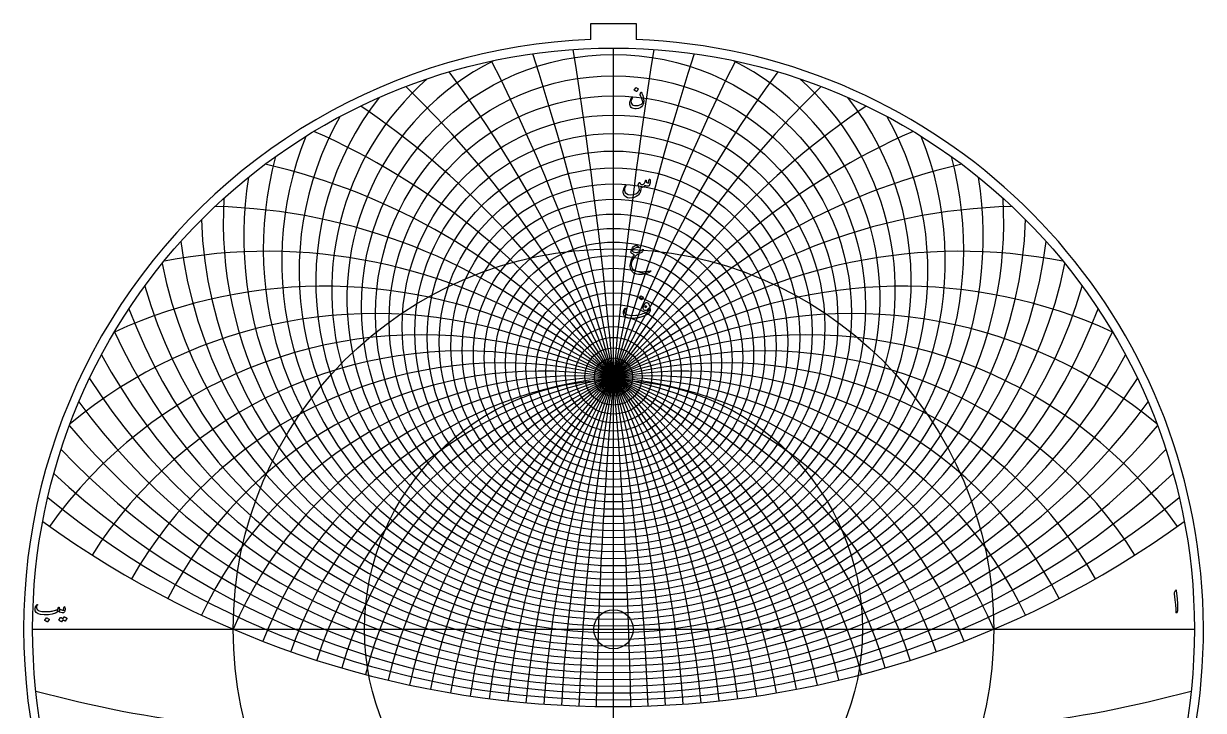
# Model space of a CAD drawing. Header units: millimetres. Extents: x -137 to 137, y -137 to 141.
# Drawn here: x -137.1 to 137.1, y -18.8 to 140.7 of the extents above; entities that cross this region are included whole.
import ezdxf

# ---------------------------------------------------------------- set-up
doc = ezdxf.new("R2010")
doc.units = ezdxf.units.MM
for name, color, linetype in [('CUT_INNER', 6, 'Continuous'), ('CUT_OUTER', 1, 'Continuous'), ('ENGRAVE', 7, 'Continuous'), ('ENGRAVE_FINE', 8, 'Continuous'), ('TEXT', 5, 'Continuous')]:
    doc.layers.add(name, color=color, linetype=linetype)

msp = doc.modelspace()

# ---------------------------------------------------------------- linework, layer by layer
at = {"layer": 'CUT_INNER'}
msp.add_circle((0, 0), 4.55, dxfattribs=at)
at = {"layer": 'CUT_OUTER'}
for points in [[(-5.25, 140.7), (5.25, 140.7), (5.25, 137)], [(-5.25, 137), (-5.25, 140.7)]]:
    msp.add_lwpolyline(points, dxfattribs=at)
for start, end in [(92.1943, 204.6095), (204.6093, 87.8054)]:
    msp.add_arc((0, 0), 137.1, start, end, dxfattribs=at)
at = {"layer": 'ENGRAVE'}
for points in [[(0, -135), (0, 135)], [(-135, 0), (135, 0)]]:
    msp.add_lwpolyline(points, dxfattribs=at)
for centre, radius in [((0, 0), 135), ((0, 70.32), 49.1), ((0, 64.73), 35.16), ((0, 0), 88.37), ((0, 61.14), 22.72), ((0, 59.14), 11.16), ((0, 0), 57.85), ((0, 58.49), 1.8)]:
    msp.add_circle(centre, radius, dxfattribs=at)
for centre, radius, start, end in [((0, 78.71), 65.5, 131.3488, 48.6512), ((0, 91.32), 85.92, 170.8219, 9.1781), ((0, 111.01), 113.33, 196.0149, 343.9851), ((0, -37.51), 96, 23, 157), ((0, -37.51), 96, 23, 157), ((0, 144.13), 154.2, 216.3182, 323.6818), ((0, 208.19), 226.16, 234.0858, 305.9142), ((-64.54, 240.88), 264.57, 254.7276, 272.5255), ((64.54, 240.88), 264.57, 267.4745, 285.2724)]:
    msp.add_arc(centre, radius, start, end, dxfattribs=at)
at = {"layer": 'ENGRAVE_FINE'}
for centre, radius in [((0, 74.95), 58.57), ((0, 73.28), 55.3), ((0, 71.74), 52.15), ((0, 69.01), 46.16), ((0, 67.8), 43.29), ((0, 66.69), 40.51), ((0, 65.67), 37.8), ((0, 63.87), 32.57), ((0, 63.08), 30.04), ((0, 62.37), 27.56), ((0, 61.72), 25.12), ((0, 60.62), 20.35), ((0, 60.17), 18.02), ((0, 59.77), 15.71), ((0, 59.42), 13.42), ((0, 58.9), 8.91), ((0, 58.72), 6.67), ((0, 58.59), 4.44), ((0, 58.52), 2.22)]:
    msp.add_circle(centre, radius, dxfattribs=at)
for centre, radius, start, end in [((-1097.3, -37.51), 1101.49, 1.01788, 8.99344), ((-1097.3, -37.51), 1101.49, 1.01788, 8.99344), ((1097.3, -37.51), 1101.49, 171.00656, 178.98212), ((1097.3, -37.51), 1101.49, 171.00656, 178.98212), ((0, 76.75), 61.96, 116.7264, 63.2736), ((-358.28, -37.51), 370.92, 3.0686, 27.1918), ((-358.28, -37.51), 370.92, 3.0686, 27.1918), ((-544.45, -37.51), 552.85, 2.0395, 18.0391), ((-544.45, -37.51), 552.85, 2.0395, 18.0391), ((358.28, -37.51), 370.92, 152.8082, 176.9314), ((358.28, -37.51), 370.92, 152.8082, 176.9314), ((544.45, -37.51), 552.85, 161.9609, 177.9605), ((544.45, -37.51), 552.85, 161.9609, 177.9605), ((-263.76, -37.51), 280.69, 4.1091, 36.5114), ((-263.76, -37.51), 280.69, 4.1091, 36.5114), ((263.76, -37.51), 280.69, 143.4886, 175.8909), ((263.76, -37.51), 280.69, 143.4886, 175.8909), ((0, 80.83), 69.19, 141.886, 38.114), ((-205.88, -37.51), 227.16, 5.1651, 46.0665), ((-205.88, -37.51), 227.16, 5.1651, 46.0665), ((205.88, -37.51), 227.16, 133.9335, 174.8349), ((205.88, -37.51), 227.16, 133.9335, 174.8349), ((-166.28, -37.51), 192, 6.2408, 55.9381), ((-166.28, -37.51), 192, 6.2408, 55.9381), ((166.28, -37.51), 192, 124.0619, 173.7592), ((166.28, -37.51), 192, 124.0619, 173.7592), ((0, 83.13), 73.06, 150.5294, 29.4706), ((-137.1, -37.51), 167.37, 7.3408, 66.2251), ((-137.1, -37.51), 167.37, 7.3408, 66.2251), ((137.1, -37.51), 167.37, 113.7749, 172.6592), ((137.1, -37.51), 167.37, 113.7749, 172.6592), ((0, 85.63), 77.12, 158.0191, 21.9809), ((0, 88.36), 81.4, 164.7143, 15.2857), ((-114.41, -37.51), 149.35, 8.4701, 77.0511), ((-114.41, -37.51), 149.35, 8.4701, 77.0511), ((114.41, -37.51), 149.35, 102.9489, 171.5299), ((114.41, -37.51), 149.35, 102.9489, 171.5299), ((0, 94.56), 90.71, 176.4744, 3.5256), ((-96, -37.51), 135.77, 9.6342, 88.5744), ((-96, -37.51), 135.77, 9.6342, 88.5744), ((96, -37.51), 135.77, 91.4256, 170.3658), ((96, -37.51), 135.77, 91.4256, 170.3658), ((0, 98.11), 95.8, 181.7623, 358.2377), ((-80.55, -37.51), 125.32, 10.839, 101.0004), ((-80.55, -37.51), 125.32, 10.839, 101.0004), ((0, 102), 101.23, 186.751, 353.249), ((80.55, -37.51), 125.32, 78.9996, 169.161), ((80.55, -37.51), 125.32, 78.9996, 169.161), ((0, 106.29), 107.06, 191.4893, 348.5107), ((-67.22, -37.51), 117.2, 12.0914, 114.5991), ((-67.22, -37.51), 117.2, 12.0914, 114.5991), ((67.22, -37.51), 117.2, 65.4009, 167.9086), ((67.22, -37.51), 117.2, 65.4009, 167.9086), ((0, 116.25), 120.11, 200.3576, 339.6424), ((-55.43, -37.51), 110.85, 13.3989, 129.7262), ((-55.43, -37.51), 110.85, 13.3989, 129.7262), ((55.43, -37.51), 110.85, 50.2738, 166.6011), ((55.43, -37.51), 110.85, 50.2738, 166.6011), ((0, 122.07), 127.48, 204.5413, 335.4587), ((-44.77, -37.51), 105.93, 14.7703, 144.5776), ((-44.77, -37.51), 105.93, 14.7703, 144.5776), ((44.77, -37.51), 105.93, 35.4224, 165.2297), ((44.77, -37.51), 105.93, 35.4224, 165.2297), ((-34.94, -37.51), 102.16, 16.2155, 147.5965), ((-34.94, -37.51), 102.16, 16.2155, 147.5965), ((0, 128.58), 135.53, 208.5856, 331.4144), ((34.94, -37.51), 102.16, 32.4035, 163.7845), ((34.94, -37.51), 102.16, 32.4035, 163.7845), ((-25.72, -37.51), 99.39, 17.7462, 150.3001), ((-25.72, -37.51), 99.39, 17.7462, 150.3001), ((25.72, -37.51), 99.39, 29.6999, 162.2538), ((25.72, -37.51), 99.39, 29.6999, 162.2538), ((0, 135.88), 144.39, 212.5066, 327.4934), ((-16.93, -37.51), 97.48, 19.3759, 152.7416), ((-16.93, -37.51), 97.48, 19.3759, 152.7416), ((-8.4, -37.51), 96.37, 21.1208, 154.9635), ((-8.4, -37.51), 96.37, 21.1208, 154.9635), ((8.4, -37.51), 96.37, 25.0365, 158.8792), ((8.4, -37.51), 96.37, 25.0365, 158.8792), ((16.93, -37.51), 97.48, 27.2584, 160.6241), ((16.93, -37.51), 97.48, 27.2584, 160.6241), ((0, 153.51), 165.14, 220.0317, 319.9683), ((0, 164.25), 177.45, 223.6573, 316.3427), ((0, 176.65), 191.44, 227.2033, 312.7967), ((0, 191.12), 207.49, 230.6773, 309.3227)]:
    msp.add_arc(centre, radius, start, end, dxfattribs=at)
at = {"layer": 'TEXT'}
for points in [[(6.5, 124.71), (6.56, 124.59), (6.62, 124.46), (6.68, 124.33), (6.74, 124.19), (6.79, 124.05), (6.84, 123.89), (6.88, 123.73), (6.92, 123.57), (6.96, 123.4), (6.99, 123.24), (7.01, 123.07), (7.02, 122.91), (7.02, 122.75), (7.02, 122.59), (7, 122.43), (6.98, 122.27), (6.95, 122.1), (6.9, 121.94), (6.84, 121.8), (6.76, 121.67), (6.51, 121.38), (6.19, 121.15), (5.78, 121), (5.29, 120.91), (4.94, 120.9), (4.63, 120.95), (4.37, 121.05), (4.14, 121.21), (3.98, 121.41), (3.86, 121.65), (3.8, 121.92), (3.79, 122.22), (3.83, 122.55), (3.92, 122.86), (4.05, 123.16), (4.23, 123.44), (4.26, 123.48), (4.29, 123.49), (4.31, 123.5), (4.34, 123.49), (4.36, 123.46), (4.37, 123.43), (4.36, 123.39), (4.33, 123.34), (4.15, 122.98), (4.06, 122.66), (4.07, 122.37), (4.16, 122.11), (4.33, 121.91), (4.57, 121.77), (4.88, 121.68), (5.25, 121.65), (5.71, 121.7), (6.12, 121.82), (6.48, 122.01), (6.79, 122.28), (6.79, 122.29), (6.8, 122.31), (6.8, 122.32), (6.8, 122.35), (6.79, 122.53), (6.75, 122.74), (6.69, 122.98), (6.59, 123.25), (6.54, 123.39), (6.49, 123.52), (6.44, 123.64), (6.39, 123.74), (6.34, 123.84), (6.29, 123.93), (6.25, 124.01), (6.21, 124.07), (6.18, 124.11), (6.17, 124.14), (6.17, 124.17), (6.18, 124.2), (6.39, 124.74), (6.41, 124.77), (6.44, 124.77), (6.47, 124.76), (6.5, 124.71)], [(5.16, 125.8), (5.17, 125.81), (5.18, 125.82), (5.2, 125.82), (5.22, 125.82), (5.36, 125.76), (5.49, 125.69), (5.62, 125.61), (5.73, 125.51), (5.75, 125.5), (5.75, 125.48), (5.75, 125.47), (5.74, 125.45), (5.4, 124.9), (5.39, 124.89), (5.37, 124.89), (5.35, 124.89), (5.33, 124.91), (5.31, 124.92), (5.27, 124.95), (5.23, 124.97), (5.17, 125.01), (5.11, 125.05), (5.02, 125.11), (4.93, 125.16), (4.82, 125.23), (4.8, 125.24), (4.8, 125.25), (4.8, 125.26), (4.8, 125.27)], [(8.28, 104.47), (8.29, 104.5), (8.31, 104.52), (8.33, 104.54), (8.35, 104.54), (8.38, 104.54), (8.41, 104.53), (8.43, 104.51), (8.45, 104.48), (8.49, 104.39), (8.52, 104.28), (8.54, 104.15), (8.54, 103.99), (8.53, 103.73), (8.48, 103.49), (8.4, 103.26), (8.29, 103.05), (8.25, 102.99), (8.21, 102.95), (8.16, 102.92), (8.11, 102.91), (7.94, 102.9), (7.75, 102.93), (7.54, 103), (7.32, 103.12), (7.14, 102.87), (6.92, 102.7), (6.67, 102.62), (6.39, 102.62), (6.38, 102.46), (6.36, 102.32), (6.35, 102.18), (6.33, 102.04), (6.3, 101.91), (6.27, 101.78), (6.24, 101.66), (6.2, 101.54), (6.11, 101.33), (5.99, 101.13), (5.84, 100.95), (5.66, 100.79), (5.24, 100.51), (4.79, 100.31), (4.32, 100.2), (3.83, 100.16), (3.27, 100.24), (2.83, 100.44), (2.5, 100.76), (2.29, 101.2), (2.27, 101.36), (2.26, 101.55), (2.28, 101.77), (2.32, 102.02), (2.39, 102.29), (2.49, 102.57), (2.61, 102.86), (2.77, 103.16), (2.78, 103.18), (2.79, 103.19), (2.81, 103.2), (2.83, 103.21), (2.85, 103.2), (2.87, 103.2), (2.88, 103.19), (2.9, 103.18), (2.9, 103.16), (2.91, 103.14), (2.9, 103.12), (2.9, 103.1), (2.7, 102.69), (2.58, 102.36), (2.52, 102.1), (2.53, 101.91), (2.72, 101.5), (3, 101.2), (3.4, 101.01), (3.9, 100.93), (4.6, 100.98), (5.19, 101.16), (5.67, 101.46), (6.05, 101.91), (6.04, 102.2), (6, 102.5), (5.9, 102.83), (5.76, 103.17), (5.75, 103.2), (5.74, 103.23), (5.73, 103.26), (5.74, 103.29), (5.78, 103.37), (5.82, 103.44), (5.85, 103.51), (5.89, 103.58), (5.92, 103.64), (5.95, 103.69), (5.98, 103.74), (6, 103.78), (6.02, 103.8), (6.03, 103.8), (6.05, 103.8), (6.07, 103.79), (6.08, 103.78), (6.09, 103.76), (6.11, 103.74), (6.13, 103.71), (6.15, 103.68), (6.17, 103.64), (6.2, 103.6), (6.23, 103.55), (6.28, 103.46), (6.33, 103.39), (6.37, 103.35), (6.4, 103.34), (6.59, 103.32), (6.78, 103.35), (6.97, 103.43), (7.16, 103.56), (7.22, 103.65), (7.29, 103.79), (7.36, 103.98), (7.42, 104.23), (7.43, 104.25), (7.44, 104.27), (7.46, 104.29), (7.48, 104.3), (7.5, 104.31), (7.52, 104.31), (7.54, 104.31), (7.56, 104.3), (7.59, 104.26), (7.6, 104.17), (7.59, 104.05), (7.57, 103.88), (7.72, 103.79), (7.87, 103.73), (8.04, 103.7), (8.22, 103.71), (8.21, 103.76), (8.21, 103.8), (8.2, 103.84), (8.18, 103.86), (8.16, 103.88), (8.15, 103.9), (8.15, 103.92), (8.15, 103.95)], [(5.02, 89.14), (5.13, 89.17), (5.25, 89.17), (5.39, 89.14), (5.53, 89.07), (5.6, 89.02), (5.67, 88.98), (5.73, 88.94), (5.79, 88.89), (5.84, 88.85), (5.88, 88.8), (5.92, 88.76), (5.95, 88.71), (5.97, 88.67), (5.96, 88.64), (5.93, 88.63), (5.86, 88.64), (5.42, 88.67), (5.02, 88.57), (4.65, 88.36), (4.31, 88.02), (4.3, 87.99), (4.3, 87.97), (4.31, 87.95), (4.33, 87.92), (4.6, 87.72), (4.88, 87.59), (5.19, 87.53), (5.52, 87.53), (5.58, 87.54), (5.66, 87.57), (5.75, 87.61), (5.86, 87.67), (6.07, 87.8), (6.25, 87.91), (6.4, 88), (6.53, 88.08), (6.64, 88.15), (6.72, 88.2), (6.79, 88.23), (6.82, 88.26), (6.88, 88.27), (6.9, 88.26), (6.91, 88.21), (6.89, 88.13), (6.81, 87.93), (6.74, 87.77), (6.68, 87.67), (6.63, 87.62), (6.48, 87.55), (6.33, 87.47), (6.16, 87.38), (5.98, 87.27), (5.8, 87.16), (5.61, 87.03), (5.41, 86.89), (5.2, 86.74), (4.78, 86.37), (4.46, 85.93), (4.24, 85.43), (4.12, 84.86), (4.12, 84.55), (4.17, 84.26), (4.27, 84), (4.43, 83.76), (4.82, 83.43), (5.4, 83.21), (6.17, 83.09), (7.12, 83.07), (7.27, 83.08), (7.43, 83.1), (7.6, 83.11), (7.78, 83.13), (7.97, 83.16), (8.17, 83.18), (8.38, 83.22), (8.61, 83.25), (8.65, 83.26), (8.68, 83.26), (8.69, 83.25), (8.7, 83.23), (8.67, 83.16), (8.52, 83.05), (8.27, 82.9), (7.91, 82.71), (7.69, 82.61), (7.5, 82.53), (7.34, 82.48), (7.2, 82.46), (6.69, 82.42), (6.23, 82.41), (5.81, 82.44), (5.44, 82.5), (4.75, 82.76), (4.26, 83.17), (3.98, 83.74), (3.9, 84.47), (3.99, 85.23), (4.18, 85.9), (4.47, 86.48), (4.88, 86.97), (4.62, 87.09), (4.4, 87.21), (4.24, 87.33), (4.12, 87.45), (4.09, 87.5), (4.07, 87.55), (4.06, 87.61), (4.06, 87.67), (4.08, 87.84), (4.12, 88.01), (4.17, 88.16), (4.24, 88.3), (4.41, 88.59), (4.6, 88.82), (4.8, 89.01), (5.02, 89.14)], [(6.33, 77.45), (6.33, 77.46), (6.35, 77.47), (6.36, 77.47), (6.38, 77.47), (6.52, 77.41), (6.66, 77.34), (6.78, 77.26), (6.9, 77.16), (6.91, 77.15), (6.92, 77.13), (6.91, 77.12), (6.91, 77.11), (6.56, 76.55), (6.55, 76.54), (6.54, 76.54), (6.52, 76.54), (6.49, 76.56), (6.47, 76.58), (6.44, 76.6), (6.4, 76.63), (6.34, 76.66), (6.27, 76.71), (6.19, 76.76), (6.09, 76.81), (5.98, 76.88), (5.97, 76.89), (5.96, 76.9), (5.96, 76.91), (5.97, 76.92)], [(7.61, 75.9), (7.75, 75.91), (7.9, 75.86), (8.04, 75.73), (8.18, 75.54), (8.31, 75.3), (8.41, 75.01), (8.47, 74.67), (8.51, 74.28), (8.51, 74.14), (8.5, 74.01), (8.48, 73.89), (8.44, 73.78), (8.31, 73.56), (8.12, 73.35), (7.87, 73.15), (7.54, 72.96), (7.36, 72.87), (7.18, 72.79), (6.98, 72.71), (6.79, 72.64), (6.58, 72.57), (6.37, 72.51), (6.15, 72.45), (5.93, 72.39), (5.7, 72.35), (5.48, 72.3), (5.26, 72.27), (5.05, 72.24), (4.84, 72.21), (4.64, 72.2), (4.44, 72.19), (4.25, 72.18), (3.44, 72.25), (2.84, 72.46), (2.46, 72.82), (2.3, 73.32), (2.29, 73.44), (2.3, 73.57), (2.32, 73.72), (2.35, 73.89), (2.4, 74.07), (2.47, 74.25), (2.55, 74.42), (2.66, 74.59), (2.68, 74.61), (2.69, 74.62), (2.72, 74.63), (2.74, 74.63), (2.76, 74.63), (2.78, 74.62), (2.8, 74.6), (2.81, 74.58), (2.81, 74.55), (2.81, 74.53), (2.8, 74.51), (2.79, 74.49), (2.59, 74.11), (2.53, 73.78), (2.59, 73.5), (2.79, 73.29), (3.22, 73.06), (3.77, 72.93), (4.42, 72.89), (5.18, 72.94), (5.51, 72.99), (5.85, 73.05), (6.18, 73.13), (6.52, 73.23), (6.85, 73.34), (7.19, 73.47), (7.52, 73.62), (7.86, 73.78), (8.03, 73.88), (8.17, 73.99), (8.26, 74.11), (8.31, 74.24), (8.28, 74.33), (8.24, 74.41), (8.19, 74.48), (8.12, 74.54), (8.11, 74.55), (8.1, 74.54), (8.09, 74.53), (8.07, 74.51), (7.97, 74.34), (7.85, 74.21), (7.72, 74.13), (7.58, 74.09), (7.32, 74.08), (7.12, 74.16), (6.98, 74.31), (6.9, 74.55), (6.9, 74.76), (6.97, 75.01), (7.11, 75.31), (7.31, 75.66), (7.38, 75.75), (7.45, 75.82), (7.53, 75.87), (7.61, 75.9)], [(7.69, 74.88), (7.72, 74.91), (7.72, 74.94), (7.71, 74.97), (7.68, 75.01), (7.56, 75.09), (7.45, 75.11), (7.36, 75.06), (7.28, 74.96), (7.27, 74.93), (7.26, 74.91), (7.27, 74.88), (7.28, 74.86), (7.39, 74.8), (7.49, 74.78), (7.59, 74.81), (7.69, 74.88)], [(130.59, 8.97), (130.67, 9.12), (130.73, 9.17), (130.77, 9.12), (130.8, 8.99), (130.98, 7.09), (131.08, 5.93), (131.11, 5), (131.05, 4.3), (130.91, 3.84), (130.88, 3.8), (130.86, 3.78), (130.84, 3.78), (130.82, 3.79), (130.81, 3.82), (130.8, 3.85), (130.79, 3.88), (130.79, 3.92), (130.79, 4.26), (130.78, 4.62), (130.75, 4.99), (130.7, 5.39), (130.69, 5.49), (130.66, 5.77), (130.61, 6.23), (130.54, 6.86), (130.37, 8.26), (130.36, 8.34), (130.37, 8.4), (130.38, 8.47), (130.4, 8.52)], [(-128.85, 4.81), (-128.84, 4.8), (-128.84, 4.8), (-128.83, 4.8), (-128.82, 4.79), (-128.82, 4.79), (-128.81, 4.78), (-128.8, 4.78), (-128.8, 4.77), (-128.73, 4.7), (-128.71, 4.59), (-128.72, 4.46), (-128.77, 4.29), (-128.82, 4.19), (-128.87, 4.12), (-128.92, 4.1), (-128.97, 4.11), (-128.99, 4.12), (-129.01, 4.13), (-129.03, 4.13), (-129.04, 4.12), (-129.68, 3.77), (-130.44, 3.53), (-131.32, 3.38), (-132.33, 3.34), (-133.14, 3.41), (-133.75, 3.6), (-134.17, 3.9), (-134.39, 4.32), (-134.42, 4.52), (-134.43, 4.71), (-134.41, 4.91), (-134.36, 5.11), (-134.3, 5.28), (-134.22, 5.44), (-134.13, 5.59), (-134.03, 5.72), (-134.01, 5.74), (-133.99, 5.75), (-133.97, 5.75), (-133.94, 5.75), (-133.92, 5.74), (-133.91, 5.73), (-133.89, 5.72), (-133.88, 5.7), (-133.88, 5.68), (-133.88, 5.66), (-133.89, 5.63), (-133.91, 5.61), (-134.02, 5.44), (-134.09, 5.28), (-134.13, 5.12), (-134.12, 4.97), (-133.94, 4.59), (-133.51, 4.31), (-132.84, 4.15), (-131.92, 4.09), (-131.67, 4.09), (-131.42, 4.1), (-131.17, 4.12), (-130.92, 4.15), (-130.67, 4.18), (-130.43, 4.23), (-130.19, 4.28), (-129.95, 4.34), (-129.72, 4.4), (-129.53, 4.47), (-129.38, 4.53), (-129.28, 4.6), (-129.23, 4.63), (-129.2, 4.68), (-129.16, 4.73), (-129.13, 4.78), (-129.1, 4.85), (-129.08, 4.92), (-129.05, 5), (-129.02, 5.08), (-129.01, 5.1), (-128.99, 5.12), (-128.97, 5.14), (-128.94, 5.16), (-128.91, 5.16), (-128.88, 5.16), (-128.86, 5.15), (-128.83, 5.13), (-128.81, 5.11), (-128.8, 5.07), (-128.8, 5.04), (-128.8, 4.99)], [(-129.08, 4.19), (-129.17, 4.27), (-129.21, 4.37), (-129.21, 4.49), (-129.17, 4.63), (-129.09, 4.76), (-129.02, 4.83), (-128.95, 4.86), (-128.89, 4.84), (-128.6, 4.65), (-128.31, 4.51), (-128.02, 4.43), (-127.73, 4.41), (-127.72, 4.41), (-127.71, 4.42), (-127.71, 4.43), (-127.7, 4.44), (-127.71, 4.47), (-127.73, 4.51), (-127.77, 4.56), (-127.82, 4.62), (-127.83, 4.64), (-127.84, 4.66), (-127.84, 4.68), (-127.84, 4.7), (-127.65, 5.23), (-127.64, 5.25), (-127.63, 5.27), (-127.62, 5.28), (-127.6, 5.28), (-127.59, 5.28), (-127.58, 5.27), (-127.57, 5.26), (-127.56, 5.24), (-127.5, 5.07), (-127.46, 4.89), (-127.45, 4.72), (-127.46, 4.55), (-127.5, 4.34), (-127.55, 4.17), (-127.62, 4.03), (-127.7, 3.94), (-127.76, 3.89), (-127.81, 3.85), (-127.86, 3.83), (-127.91, 3.82), (-128.16, 3.81), (-128.45, 3.87), (-128.75, 4), (-129.08, 4.19)], [(-127.7, 2.87), (-127.69, 2.88), (-127.68, 2.89), (-127.66, 2.89), (-127.64, 2.89), (-127.57, 2.86), (-127.49, 2.83), (-127.42, 2.79), (-127.35, 2.76), (-127.28, 2.72), (-127.22, 2.67), (-127.15, 2.62), (-127.09, 2.57), (-127.08, 2.55), (-127.07, 2.54), (-127.08, 2.52), (-127.08, 2.5), (-127.46, 1.91), (-127.47, 1.9), (-127.48, 1.9), (-127.5, 1.91), (-127.53, 1.93), (-127.54, 1.94), (-127.57, 1.96), (-127.61, 1.99), (-127.66, 2.02), (-127.72, 2.05), (-127.79, 2.1), (-127.87, 2.14), (-127.97, 2.2), (-128.26, 1.74), (-128.27, 1.73), (-128.29, 1.72), (-128.31, 1.73), (-128.34, 1.75), (-128.36, 1.76), (-128.39, 1.79), (-128.44, 1.82), (-128.5, 1.86), (-128.57, 1.9), (-128.66, 1.96), (-128.76, 2.02), (-128.88, 2.09), (-128.89, 2.1), (-128.9, 2.11), (-128.9, 2.12), (-128.89, 2.14), (-128.51, 2.7), (-128.5, 2.71), (-128.49, 2.72), (-128.47, 2.72), (-128.45, 2.72), (-128.38, 2.7), (-128.32, 2.67), (-128.26, 2.64), (-128.2, 2.61), (-128.14, 2.58), (-128.09, 2.54), (-128.03, 2.5), (-127.98, 2.46)], [(-131.78, 2.66), (-131.77, 2.67), (-131.76, 2.67), (-131.74, 2.67), (-131.72, 2.67), (-131.57, 2.61), (-131.43, 2.54), (-131.3, 2.45), (-131.17, 2.35), (-131.16, 2.33), (-131.15, 2.31), (-131.16, 2.3), (-131.16, 2.28), (-131.53, 1.7), (-131.54, 1.68), (-131.56, 1.68), (-131.58, 1.69), (-131.61, 1.7), (-131.63, 1.72), (-131.66, 1.74), (-131.71, 1.77), (-131.77, 1.81), (-131.84, 1.86), (-131.93, 1.91), (-132.03, 1.97), (-132.15, 2.04), (-132.16, 2.06), (-132.17, 2.07), (-132.17, 2.08), (-132.16, 2.09)]]:
    msp.add_lwpolyline(points, close=True, dxfattribs=at)

doc.saveas('drawing.dxf')
